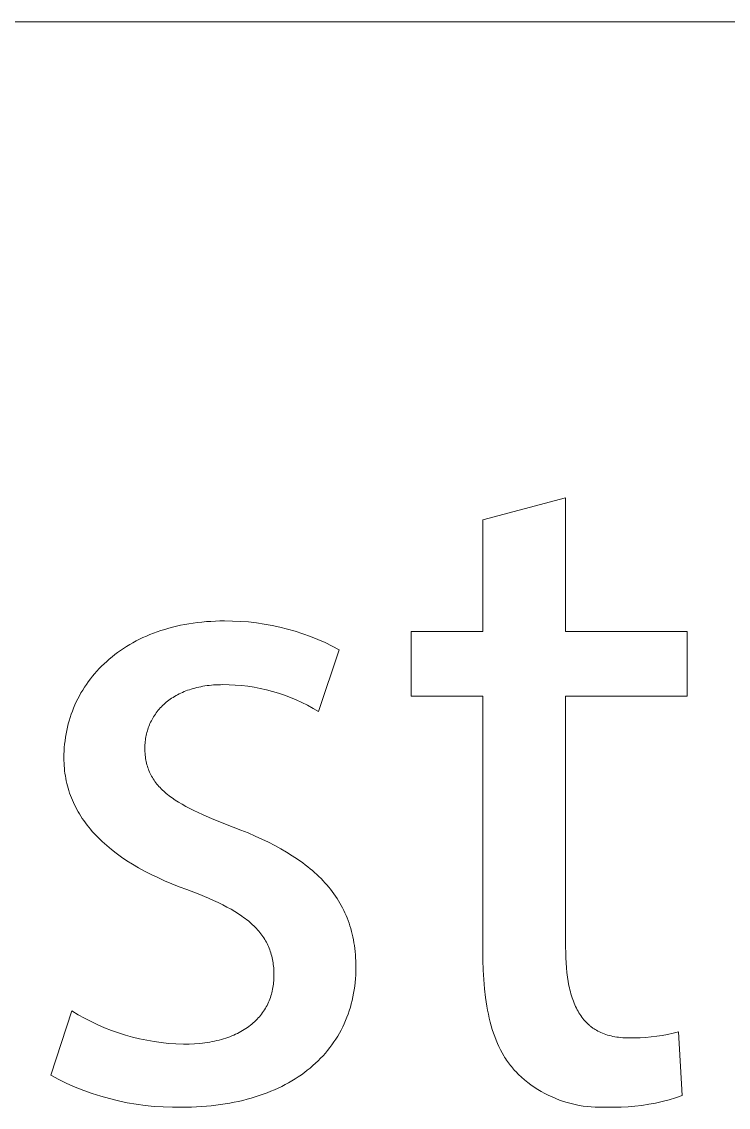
# Model space of a CAD drawing. Header units: millimetres. Extents: x -1893 to 2799, y -925 to 2353.
# Drawn here: x 1860.5 to 1895, y -846.5 to -793.5 of the extents above; entities that cross this region are included whole.
import ezdxf

# ---------------------------------------------------------------- set-up
doc = ezdxf.new("R2010")
doc.units = ezdxf.units.MM
doc.header["$MEASUREMENT"] = 0
doc.layers.add('Domyślny', color=7, linetype='Continuous', true_color=0x000000)

msp = doc.modelspace()

# ---------------------------------------------------------------- linework, layer by layer
at = {"layer": 'Domyślny', "color": 18, "lineweight": 15, "true_color": 0x000000}
for p, q in [((1025.42, -793.521), (2794.123, -793.521)), ((1883.015, -817.837), (1887.061, -816.759)), ((1887.061, -816.759), (1887.061, -823.29)), ((1883.015, -823.29), (1883.015, -817.837)), ((1869.311, -822.821), (1869.528, -822.802)), ((1869.528, -822.802), (1869.747, -822.786)), ((1869.747, -822.786), (1869.969, -822.776)), ((1869.969, -822.776), (1870.194, -822.769)), ((1870.194, -822.769), (1870.422, -822.767)), ((1870.422, -822.767), (1870.81, -822.771)), ((1870.81, -822.771), (1871.198, -822.788)), ((1871.198, -822.788), (1871.586, -822.818)), ((1866.954, -823.363), (1867.133, -823.298)), ((1867.133, -823.298), (1867.315, -823.235)), ((1867.315, -823.235), (1867.501, -823.177)), ((1867.501, -823.177), (1867.69, -823.122)), ((1867.69, -823.122), (1867.882, -823.071)), ((1867.882, -823.071), (1868.077, -823.023)), ((1868.077, -823.023), (1868.275, -822.98)), ((1868.275, -822.98), (1868.476, -822.94)), ((1868.476, -822.94), (1868.68, -822.904)), ((1868.68, -822.904), (1868.888, -822.872)), ((1868.888, -822.872), (1869.098, -822.845)), ((1869.098, -822.845), (1869.311, -822.821)), ((1871.586, -822.818), (1871.972, -822.861)), ((1871.972, -822.861), (1872.357, -822.917)), ((1872.357, -822.917), (1872.739, -822.986)), ((1872.739, -822.986), (1873.119, -823.068)), ((1873.119, -823.068), (1873.496, -823.163)), ((1873.496, -823.163), (1873.869, -823.27)), ((1873.869, -823.27), (1874.239, -823.39)), ((1879.515, -826.431), (1879.515, -823.29)), ((1879.515, -823.29), (1883.015, -823.29)), ((1887.061, -823.29), (1892.983, -823.29)), ((1892.983, -823.29), (1892.983, -826.431)), ((1865.791, -823.919), (1865.947, -823.829)), ((1865.947, -823.829), (1866.106, -823.744)), ((1866.106, -823.744), (1866.269, -823.661)), ((1866.269, -823.661), (1866.435, -823.581)), ((1866.435, -823.581), (1866.605, -823.505)), ((1866.605, -823.505), (1866.778, -823.433)), ((1866.778, -823.433), (1866.954, -823.363)), ((1874.239, -823.39), (1874.604, -823.523)), ((1874.604, -823.523), (1874.965, -823.667)), ((1874.965, -823.667), (1875.321, -823.824)), ((1875.321, -823.824), (1875.671, -823.993)), ((1865.062, -824.41), (1865.2, -824.306)), ((1865.2, -824.306), (1865.343, -824.205)), ((1865.343, -824.205), (1865.489, -824.106)), ((1865.489, -824.106), (1865.638, -824.011)), ((1865.638, -824.011), (1865.791, -823.919)), ((1876.015, -824.173), (1875, -827.188)), ((1875.671, -823.993), (1876.015, -824.173)), ((1864.42, -824.972), (1864.541, -824.855)), ((1864.541, -824.855), (1864.666, -824.739)), ((1864.666, -824.739), (1864.794, -824.627)), ((1864.794, -824.627), (1864.926, -824.517)), ((1864.926, -824.517), (1865.062, -824.41)), ((1863.972, -825.469), (1864.079, -825.341)), ((1864.079, -825.341), (1864.189, -825.216)), ((1864.189, -825.216), (1864.303, -825.093)), ((1864.303, -825.093), (1864.42, -824.972)), ((1863.584, -826.003), (1863.675, -825.866)), ((1863.675, -825.866), (1863.77, -825.731)), ((1863.77, -825.731), (1863.869, -825.599)), ((1863.869, -825.599), (1863.972, -825.469)), ((1869.26, -825.975), (1869.163, -825.995)), ((1869.359, -825.956), (1869.26, -825.975)), ((1869.46, -825.94), (1869.359, -825.956)), ((1869.563, -825.925), (1869.46, -825.94)), ((1869.667, -825.912), (1869.563, -825.925)), ((1869.773, -825.901), (1869.667, -825.912)), ((1869.881, -825.892), (1869.773, -825.901)), ((1869.99, -825.885), (1869.881, -825.892)), ((1870.101, -825.88), (1869.99, -825.885)), ((1870.214, -825.877), (1870.101, -825.88)), ((1870.328, -825.876), (1870.214, -825.877)), ((1870.635, -825.88), (1870.328, -825.876)), ((1870.942, -825.895), (1870.635, -825.88)), ((1871.248, -825.921), (1870.942, -825.895)), ((1871.553, -825.957), (1871.248, -825.921)), ((1871.857, -826.003), (1871.553, -825.957)), ((1863.256, -826.571), (1863.332, -826.426)), ((1863.332, -826.426), (1863.412, -826.283)), ((1863.412, -826.283), (1863.496, -826.142)), ((1863.496, -826.142), (1863.584, -826.003)), ((1867.903, -826.497), (1867.833, -826.542)), ((1867.975, -826.453), (1867.903, -826.497)), ((1868.049, -826.41), (1867.975, -826.453)), ((1868.124, -826.369), (1868.049, -826.41)), ((1868.201, -826.329), (1868.124, -826.369)), ((1868.28, -826.29), (1868.201, -826.329)), ((1868.36, -826.254), (1868.28, -826.29)), ((1868.443, -826.218), (1868.36, -826.254)), ((1868.527, -826.185), (1868.443, -826.218)), ((1868.612, -826.153), (1868.527, -826.185)), ((1868.7, -826.122), (1868.612, -826.153)), ((1868.789, -826.093), (1868.7, -826.122)), ((1868.88, -826.066), (1868.789, -826.093)), ((1868.972, -826.041), (1868.88, -826.066)), ((1869.067, -826.017), (1868.972, -826.041)), ((1869.163, -825.995), (1869.067, -826.017)), ((1872.158, -826.061), (1871.857, -826.003)), ((1872.458, -826.128), (1872.158, -826.061)), ((1872.755, -826.206), (1872.458, -826.128)), ((1873.05, -826.294), (1872.755, -826.206)), ((1873.341, -826.393), (1873.05, -826.294)), ((1873.628, -826.501), (1873.341, -826.393)), ((1873.912, -826.619), (1873.628, -826.501)), ((1883.015, -826.431), (1879.515, -826.431)), ((1883.015, -838.836), (1883.015, -826.431)), ((1892.983, -826.431), (1887.061, -826.431)), ((1887.061, -826.431), (1887.061, -838.696)), ((1862.991, -827.17), (1863.052, -827.017)), ((1863.052, -827.017), (1863.116, -826.867)), ((1863.116, -826.867), (1863.184, -826.718)), ((1863.184, -826.718), (1863.256, -826.571)), ((1867.283, -827.011), (1867.231, -827.069)), ((1867.337, -826.954), (1867.283, -827.011)), ((1867.393, -826.898), (1867.337, -826.954)), ((1867.45, -826.843), (1867.393, -826.898)), ((1867.51, -826.79), (1867.45, -826.843)), ((1867.571, -826.738), (1867.51, -826.79)), ((1867.634, -826.687), (1867.571, -826.738)), ((1867.698, -826.638), (1867.634, -826.687)), ((1867.765, -826.589), (1867.698, -826.638)), ((1867.833, -826.542), (1867.765, -826.589)), ((1874.191, -826.747), (1873.912, -826.619)), ((1874.465, -826.885), (1874.191, -826.747)), ((1874.735, -827.032), (1874.465, -826.885)), ((1875, -827.188), (1874.735, -827.032)), ((1862.835, -827.636), (1862.883, -827.479)), ((1862.883, -827.479), (1862.935, -827.324)), ((1862.935, -827.324), (1862.991, -827.17)), ((1866.88, -827.571), (1866.845, -827.638)), ((1866.918, -827.504), (1866.88, -827.571)), ((1866.957, -827.439), (1866.918, -827.504)), ((1866.998, -827.375), (1866.957, -827.439)), ((1867.041, -827.312), (1866.998, -827.375)), ((1867.086, -827.249), (1867.041, -827.312)), ((1867.132, -827.188), (1867.086, -827.249)), ((1867.181, -827.128), (1867.132, -827.188)), ((1867.231, -827.069), (1867.181, -827.128)), ((1862.715, -828.117), (1862.751, -827.955)), ((1862.751, -827.955), (1862.791, -827.795)), ((1862.791, -827.795), (1862.835, -827.636)), ((1866.671, -828.058), (1866.649, -828.13)), ((1866.695, -827.986), (1866.671, -828.058)), ((1866.722, -827.914), (1866.695, -827.986)), ((1866.75, -827.844), (1866.722, -827.914)), ((1866.779, -827.774), (1866.75, -827.844)), ((1866.811, -827.706), (1866.779, -827.774)), ((1866.845, -827.638), (1866.811, -827.706)), ((1862.613, -828.776), (1862.632, -828.61)), ((1862.632, -828.61), (1862.655, -828.444)), ((1862.655, -828.444), (1862.683, -828.28)), ((1862.683, -828.28), (1862.715, -828.117)), ((1866.556, -828.58), (1866.547, -828.657)), ((1866.566, -828.503), (1866.556, -828.58)), ((1866.579, -828.427), (1866.566, -828.503)), ((1866.594, -828.352), (1866.579, -828.427)), ((1866.61, -828.278), (1866.594, -828.352)), ((1866.629, -828.204), (1866.61, -828.278)), ((1866.649, -828.13), (1866.629, -828.204)), ((1862.58, -829.283), (1862.587, -829.113)), ((1862.587, -829.113), (1862.598, -828.944)), ((1862.598, -828.944), (1862.613, -828.776)), ((1866.532, -828.891), (1866.531, -828.97)), ((1866.531, -828.97), (1866.532, -829.057)), ((1866.535, -828.812), (1866.532, -828.891)), ((1866.532, -829.057), (1866.535, -829.144)), ((1866.54, -828.734), (1866.535, -828.812)), ((1866.535, -829.144), (1866.54, -829.229)), ((1866.547, -828.657), (1866.54, -828.734)), ((1862.578, -829.454), (1862.58, -829.283)), ((1862.58, -829.581), (1862.578, -829.454)), ((1862.584, -829.707), (1862.58, -829.581)), ((1866.54, -829.229), (1866.547, -829.312)), ((1866.547, -829.312), (1866.556, -829.394)), ((1866.556, -829.394), (1866.567, -829.475)), ((1866.567, -829.475), (1866.58, -829.554)), ((1866.58, -829.554), (1866.595, -829.632)), ((1866.595, -829.632), (1866.612, -829.709)), ((1862.591, -829.833), (1862.584, -829.707)), ((1862.601, -829.958), (1862.591, -829.833)), ((1862.614, -830.082), (1862.601, -829.958)), ((1862.629, -830.206), (1862.614, -830.082)), ((1862.648, -830.329), (1862.629, -830.206)), ((1866.612, -829.709), (1866.631, -829.784)), ((1866.631, -829.784), (1866.652, -829.858)), ((1866.652, -829.858), (1866.675, -829.931)), ((1866.675, -829.931), (1866.7, -830.003)), ((1866.7, -830.003), (1866.727, -830.074)), ((1866.727, -830.074), (1866.756, -830.143)), ((1866.756, -830.143), (1866.787, -830.212)), ((1866.787, -830.212), (1866.821, -830.279)), ((1862.669, -830.451), (1862.648, -830.329)), ((1862.694, -830.572), (1862.669, -830.451)), ((1862.721, -830.693), (1862.694, -830.572)), ((1862.751, -830.813), (1862.721, -830.693)), ((1866.821, -830.279), (1866.856, -830.346)), ((1866.856, -830.346), (1866.894, -830.411)), ((1866.894, -830.411), (1866.933, -830.476)), ((1866.933, -830.476), (1866.975, -830.539)), ((1866.975, -830.539), (1867.019, -830.602)), ((1867.019, -830.602), (1867.065, -830.664)), ((1867.065, -830.664), (1867.113, -830.725)), ((1867.113, -830.725), (1867.163, -830.785)), ((1862.784, -830.932), (1862.751, -830.813)), ((1862.82, -831.05), (1862.784, -830.932)), ((1862.858, -831.167), (1862.82, -831.05)), ((1862.9, -831.284), (1862.858, -831.167)), ((1867.163, -830.785), (1867.215, -830.844)), ((1867.215, -830.844), (1867.27, -830.903)), ((1867.27, -830.903), (1867.326, -830.961)), ((1867.326, -830.961), (1867.385, -831.018)), ((1867.385, -831.018), (1867.446, -831.075)), ((1867.446, -831.075), (1867.509, -831.131)), ((1867.509, -831.131), (1867.574, -831.186)), ((1867.574, -831.186), (1867.641, -831.241)), ((1867.641, -831.241), (1867.711, -831.295)), ((1862.944, -831.4), (1862.9, -831.284)), ((1862.992, -831.515), (1862.944, -831.4)), ((1863.042, -831.629), (1862.992, -831.515)), ((1863.095, -831.743), (1863.042, -831.629)), ((1863.152, -831.855), (1863.095, -831.743)), ((1867.711, -831.295), (1867.783, -831.349)), ((1867.783, -831.349), (1867.857, -831.403)), ((1867.857, -831.403), (1868.011, -831.508)), ((1868.011, -831.508), (1868.174, -831.612)), ((1868.174, -831.612), (1868.347, -831.714)), ((1868.347, -831.714), (1868.528, -831.816)), ((1863.211, -831.967), (1863.152, -831.855)), ((1863.273, -832.078), (1863.211, -831.967)), ((1863.338, -832.188), (1863.273, -832.078)), ((1863.405, -832.297), (1863.338, -832.188)), ((1863.476, -832.406), (1863.405, -832.297)), ((1868.528, -831.816), (1868.718, -831.917)), ((1868.718, -831.917), (1868.917, -832.017)), ((1868.917, -832.017), (1869.343, -832.217)), ((1869.343, -832.217), (1869.806, -832.418)), ((1863.55, -832.513), (1863.476, -832.406)), ((1863.627, -832.62), (1863.55, -832.513)), ((1863.706, -832.726), (1863.627, -832.62)), ((1863.789, -832.83), (1863.706, -832.726)), ((1863.875, -832.934), (1863.789, -832.83)), ((1869.806, -832.418), (1870.843, -832.829)), ((1870.843, -832.829), (1871.208, -832.971)), ((1863.963, -833.037), (1863.875, -832.934)), ((1864.055, -833.139), (1863.963, -833.037)), ((1864.149, -833.241), (1864.055, -833.139)), ((1864.247, -833.341), (1864.149, -833.241)), ((1864.347, -833.44), (1864.247, -833.341)), ((1871.208, -832.971), (1871.562, -833.116)), ((1871.562, -833.116), (1871.904, -833.264)), ((1871.904, -833.264), (1872.236, -833.415)), ((1864.451, -833.538), (1864.347, -833.44)), ((1864.557, -833.636), (1864.451, -833.538)), ((1864.666, -833.732), (1864.557, -833.636)), ((1864.779, -833.828), (1864.666, -833.732)), ((1864.894, -833.922), (1864.779, -833.828)), ((1865.134, -834.108), (1864.894, -833.922)), ((1872.236, -833.415), (1872.555, -833.57)), ((1872.555, -833.57), (1872.864, -833.728)), ((1872.864, -833.728), (1873.161, -833.89)), ((1873.161, -833.89), (1873.446, -834.056)), ((1865.386, -834.29), (1865.134, -834.108)), ((1865.65, -834.468), (1865.386, -834.29)), ((1873.446, -834.056), (1873.72, -834.226)), ((1873.72, -834.226), (1873.983, -834.401)), ((1873.983, -834.401), (1874.234, -834.58)), ((1865.927, -834.641), (1865.65, -834.468)), ((1866.215, -834.811), (1865.927, -834.641)), ((1866.516, -834.976), (1866.215, -834.811)), ((1866.829, -835.137), (1866.516, -834.976)), ((1874.234, -834.58), (1874.356, -834.671)), ((1874.356, -834.671), (1874.474, -834.763)), ((1874.474, -834.763), (1874.59, -834.857)), ((1874.59, -834.857), (1874.702, -834.952)), ((1874.702, -834.952), (1874.812, -835.048)), ((1867.154, -835.294), (1866.829, -835.137)), ((1867.491, -835.446), (1867.154, -835.294)), ((1867.841, -835.594), (1867.491, -835.446)), ((1874.812, -835.048), (1874.919, -835.145)), ((1874.919, -835.145), (1875.023, -835.244)), ((1875.023, -835.244), (1875.124, -835.344)), ((1875.124, -835.344), (1875.222, -835.445)), ((1875.222, -835.445), (1875.318, -835.547)), ((1868.203, -835.737), (1867.841, -835.594)), ((1868.578, -835.876), (1868.203, -835.737)), ((1869.13, -836.086), (1868.578, -835.876)), ((1875.318, -835.547), (1875.41, -835.651)), ((1875.41, -835.651), (1875.5, -835.757)), ((1875.5, -835.757), (1875.587, -835.864)), ((1875.587, -835.864), (1875.67, -835.972)), ((1875.67, -835.972), (1875.751, -836.081)), ((1869.64, -836.298), (1869.13, -836.086)), ((1869.879, -836.404), (1869.64, -836.298)), ((1870.107, -836.511), (1869.879, -836.404)), ((1870.326, -836.619), (1870.107, -836.511)), ((1875.751, -836.081), (1875.829, -836.193)), ((1875.829, -836.193), (1875.904, -836.305)), ((1875.904, -836.305), (1875.976, -836.419)), ((1875.976, -836.419), (1876.046, -836.535)), ((1876.046, -836.535), (1876.112, -836.652)), ((1870.534, -836.728), (1870.326, -836.619)), ((1870.732, -836.837), (1870.534, -836.728)), ((1870.921, -836.949), (1870.732, -836.837)), ((1871.099, -837.061), (1870.921, -836.949)), ((1871.268, -837.176), (1871.099, -837.061)), ((1876.112, -836.652), (1876.175, -836.771)), ((1876.175, -836.771), (1876.236, -836.892)), ((1876.236, -836.892), (1876.293, -837.014)), ((1876.293, -837.014), (1876.348, -837.138)), ((1871.349, -837.234), (1871.268, -837.176)), ((1871.428, -837.292), (1871.349, -837.234)), ((1871.504, -837.351), (1871.428, -837.292)), ((1871.578, -837.41), (1871.504, -837.351)), ((1871.65, -837.47), (1871.578, -837.41)), ((1871.719, -837.53), (1871.65, -837.47)), ((1871.786, -837.591), (1871.719, -837.53)), ((1871.851, -837.653), (1871.786, -837.591)), ((1876.348, -837.138), (1876.4, -837.263)), ((1876.4, -837.263), (1876.448, -837.39)), ((1876.448, -837.39), (1876.494, -837.519)), ((1876.494, -837.519), (1876.537, -837.65)), ((1871.914, -837.715), (1871.851, -837.653)), ((1871.974, -837.778), (1871.914, -837.715)), ((1872.032, -837.841), (1871.974, -837.778)), ((1872.088, -837.906), (1872.032, -837.841)), ((1872.142, -837.97), (1872.088, -837.906)), ((1872.194, -838.036), (1872.142, -837.97)), ((1872.243, -838.102), (1872.194, -838.036)), ((1872.291, -838.169), (1872.243, -838.102)), ((1872.336, -838.237), (1872.291, -838.169)), ((1876.537, -837.65), (1876.577, -837.782)), ((1876.577, -837.782), (1876.614, -837.916)), ((1876.614, -837.916), (1876.648, -838.052)), ((1876.648, -838.052), (1876.679, -838.19)), ((1872.379, -838.306), (1872.336, -838.237)), ((1872.42, -838.376), (1872.379, -838.306)), ((1872.459, -838.446), (1872.42, -838.376)), ((1872.496, -838.517), (1872.459, -838.446)), ((1872.531, -838.589), (1872.496, -838.517)), ((1872.563, -838.662), (1872.531, -838.589)), ((1872.594, -838.736), (1872.563, -838.662)), ((1876.679, -838.19), (1876.707, -838.329)), ((1876.707, -838.329), (1876.733, -838.471)), ((1876.733, -838.471), (1876.755, -838.614)), ((1876.755, -838.614), (1876.774, -838.759)), ((1887.061, -838.696), (1887.064, -838.956)), ((1872.623, -838.811), (1872.594, -838.736)), ((1872.65, -838.887), (1872.623, -838.811)), ((1872.675, -838.964), (1872.65, -838.887)), ((1872.698, -839.042), (1872.675, -838.964)), ((1872.719, -839.121), (1872.698, -839.042)), ((1872.738, -839.201), (1872.719, -839.121)), ((1872.755, -839.282), (1872.738, -839.201)), ((1876.774, -838.759), (1876.79, -838.907)), ((1876.79, -838.907), (1876.804, -839.056)), ((1876.804, -839.056), (1876.814, -839.207)), ((1876.814, -839.207), (1876.822, -839.36)), ((1883.02, -839.33), (1883.015, -838.836)), ((1887.064, -838.956), (1887.071, -839.209)), ((1887.071, -839.209), (1887.083, -839.455)), ((1872.771, -839.364), (1872.755, -839.282)), ((1872.784, -839.447), (1872.771, -839.364)), ((1872.796, -839.532), (1872.784, -839.447)), ((1872.806, -839.617), (1872.796, -839.532)), ((1872.814, -839.704), (1872.806, -839.617)), ((1872.82, -839.792), (1872.814, -839.704)), ((1876.822, -839.36), (1876.826, -839.515)), ((1876.828, -839.672), (1876.825, -839.859)), ((1876.826, -839.515), (1876.828, -839.672)), ((1883.036, -839.808), (1883.02, -839.33)), ((1887.083, -839.455), (1887.101, -839.693)), ((1887.101, -839.693), (1887.123, -839.924)), ((1872.818, -840.324), (1872.824, -840.237)), ((1872.824, -839.881), (1872.82, -839.792)), ((1872.827, -839.971), (1872.824, -839.881)), ((1872.824, -840.237), (1872.827, -840.15)), ((1872.828, -840.063), (1872.827, -839.971)), ((1872.827, -840.15), (1872.828, -840.063)), ((1876.807, -840.227), (1876.791, -840.408)), ((1876.818, -840.044), (1876.807, -840.227)), ((1876.825, -839.859), (1876.818, -840.044)), ((1883.063, -840.271), (1883.036, -839.808)), ((1883.101, -840.717), (1883.063, -840.271)), ((1887.123, -839.924), (1887.151, -840.148)), ((1887.151, -840.148), (1887.185, -840.364)), ((1872.744, -840.828), (1872.761, -840.746)), ((1872.761, -840.746), (1872.777, -840.663)), ((1872.777, -840.663), (1872.79, -840.579)), ((1872.79, -840.579), (1872.802, -840.495)), ((1872.802, -840.495), (1872.811, -840.41)), ((1872.811, -840.41), (1872.818, -840.324)), ((1876.746, -840.765), (1876.717, -840.94)), ((1876.771, -840.587), (1876.746, -840.765)), ((1876.791, -840.408), (1876.771, -840.587)), ((1883.152, -841.148), (1883.101, -840.717)), ((1887.185, -840.364), (1887.224, -840.573)), ((1887.224, -840.573), (1887.246, -840.675)), ((1887.246, -840.675), (1887.269, -840.774)), ((1887.269, -840.774), (1887.293, -840.872)), ((1872.561, -841.379), (1872.593, -841.303)), ((1872.593, -841.303), (1872.624, -841.226)), ((1872.624, -841.226), (1872.652, -841.148)), ((1872.652, -841.148), (1872.678, -841.069)), ((1872.678, -841.069), (1872.702, -840.989)), ((1872.702, -840.989), (1872.724, -840.909)), ((1872.724, -840.909), (1872.744, -840.828)), ((1876.645, -841.286), (1876.602, -841.455)), ((1876.683, -841.114), (1876.645, -841.286)), ((1876.717, -840.94), (1876.683, -841.114)), ((1883.182, -841.358), (1883.152, -841.148)), ((1887.293, -840.872), (1887.32, -840.967)), ((1887.32, -840.967), (1887.347, -841.061)), ((1887.347, -841.061), (1887.376, -841.153)), ((1887.376, -841.153), (1887.407, -841.243)), ((1887.407, -841.243), (1887.439, -841.331)), ((1887.439, -841.331), (1887.473, -841.417)), ((1861.938, -844.938), (1862.969, -841.797)), ((1862.969, -841.797), (1863.276, -841.983)), ((1872.273, -841.882), (1872.321, -841.813)), ((1872.321, -841.813), (1872.366, -841.744)), ((1872.366, -841.744), (1872.41, -841.673)), ((1872.41, -841.673), (1872.451, -841.601)), ((1872.451, -841.601), (1872.49, -841.528)), ((1872.49, -841.528), (1872.526, -841.454)), ((1872.526, -841.454), (1872.561, -841.379)), ((1876.504, -841.788), (1876.448, -841.951)), ((1876.555, -841.622), (1876.504, -841.788)), ((1876.602, -841.455), (1876.555, -841.622)), ((1883.215, -841.563), (1883.182, -841.358)), ((1883.251, -841.764), (1883.215, -841.563)), ((1883.291, -841.961), (1883.251, -841.764)), ((1887.473, -841.417), (1887.508, -841.5)), ((1887.508, -841.5), (1887.545, -841.582)), ((1887.545, -841.582), (1887.583, -841.662)), ((1887.583, -841.662), (1887.623, -841.74)), ((1887.623, -841.74), (1887.665, -841.816)), ((1887.665, -841.816), (1887.708, -841.89)), ((1863.276, -841.983), (1863.59, -842.158)), ((1863.59, -842.158), (1863.909, -842.322)), ((1863.909, -842.322), (1864.233, -842.476)), ((1871.748, -842.446), (1871.815, -842.388)), ((1871.815, -842.388), (1871.88, -842.329)), ((1871.88, -842.329), (1871.943, -842.269)), ((1871.943, -842.269), (1872.003, -842.208)), ((1872.003, -842.208), (1872.062, -842.145)), ((1872.062, -842.145), (1872.118, -842.081)), ((1872.118, -842.081), (1872.172, -842.016)), ((1872.172, -842.016), (1872.224, -841.95)), ((1872.224, -841.95), (1872.273, -841.882)), ((1876.324, -842.27), (1876.255, -842.427)), ((1876.388, -842.112), (1876.324, -842.27)), ((1876.448, -841.951), (1876.388, -842.112)), ((1883.334, -842.154), (1883.291, -841.961)), ((1883.38, -842.342), (1883.334, -842.154)), ((1883.43, -842.526), (1883.38, -842.342)), ((1887.708, -841.89), (1887.753, -841.961)), ((1887.753, -841.961), (1887.799, -842.031)), ((1887.799, -842.031), (1887.848, -842.098)), ((1887.848, -842.098), (1887.898, -842.164)), ((1887.898, -842.164), (1887.949, -842.227)), ((1887.949, -842.227), (1888.003, -842.289)), ((1888.003, -842.289), (1888.058, -842.348)), ((1888.058, -842.348), (1888.115, -842.405)), ((1888.115, -842.405), (1888.174, -842.46)), ((1864.233, -842.476), (1864.563, -842.618)), ((1864.563, -842.618), (1864.897, -842.75)), ((1864.897, -842.75), (1865.235, -842.87)), ((1865.235, -842.87), (1865.577, -842.978)), ((1870.954, -842.94), (1871.043, -842.898)), ((1871.043, -842.898), (1871.13, -842.854)), ((1871.13, -842.854), (1871.215, -842.808)), ((1871.215, -842.808), (1871.298, -842.761)), ((1871.298, -842.761), (1871.379, -842.712)), ((1871.379, -842.712), (1871.457, -842.661)), ((1871.457, -842.661), (1871.533, -842.61)), ((1871.533, -842.61), (1871.607, -842.556)), ((1871.607, -842.556), (1871.678, -842.502)), ((1871.678, -842.502), (1871.748, -842.446)), ((1876.024, -842.881), (1875.938, -843.028)), ((1876.105, -842.732), (1876.024, -842.881)), ((1876.182, -842.581), (1876.105, -842.732)), ((1876.255, -842.427), (1876.182, -842.581)), ((1883.483, -842.706), (1883.43, -842.526)), ((1883.54, -842.882), (1883.483, -842.706)), ((1883.6, -843.053), (1883.54, -842.882)), ((1888.174, -842.46), (1888.234, -842.513)), ((1888.234, -842.513), (1888.265, -842.538)), ((1888.265, -842.538), (1888.297, -842.563)), ((1888.297, -842.563), (1888.328, -842.588)), ((1888.328, -842.588), (1888.361, -842.612)), ((1888.361, -842.612), (1888.394, -842.635)), ((1888.394, -842.635), (1888.427, -842.658)), ((1888.427, -842.658), (1888.46, -842.681)), ((1888.46, -842.681), (1888.495, -842.703)), ((1888.495, -842.703), (1888.564, -842.745)), ((1888.564, -842.745), (1888.636, -842.784)), ((1888.636, -842.784), (1888.709, -842.822)), ((1888.709, -842.822), (1888.785, -842.857)), ((1888.785, -842.857), (1888.862, -842.891)), ((1888.862, -842.891), (1888.941, -842.922)), ((1888.941, -842.922), (1889.023, -842.95)), ((1892.036, -842.946), (1892.299, -842.888)), ((1892.299, -842.888), (1892.561, -842.821)), ((1892.561, -842.821), (1892.749, -845.93)), ((1865.577, -842.978), (1865.923, -843.075)), ((1865.923, -843.075), (1866.272, -843.16)), ((1866.272, -843.16), (1866.623, -843.234)), ((1866.623, -843.234), (1866.977, -843.296)), ((1866.977, -843.296), (1867.332, -843.345)), ((1867.332, -843.345), (1867.689, -843.383)), ((1867.689, -843.383), (1868.047, -843.409)), ((1868.047, -843.409), (1868.406, -843.422)), ((1868.406, -843.422), (1868.684, -843.418)), ((1868.684, -843.418), (1868.953, -843.405)), ((1868.953, -843.405), (1869.212, -843.384)), ((1869.212, -843.384), (1869.338, -843.37)), ((1869.338, -843.37), (1869.462, -843.355)), ((1869.462, -843.355), (1869.583, -843.337)), ((1869.583, -843.337), (1869.702, -843.318)), ((1869.702, -843.318), (1869.819, -843.296)), ((1869.819, -843.296), (1869.934, -843.273)), ((1869.934, -843.273), (1870.046, -843.248)), ((1870.046, -843.248), (1870.156, -843.22)), ((1870.156, -843.22), (1870.264, -843.192)), ((1870.264, -843.192), (1870.369, -843.161)), ((1870.369, -843.161), (1870.472, -843.128)), ((1870.472, -843.128), (1870.573, -843.094)), ((1870.573, -843.094), (1870.672, -843.058)), ((1870.672, -843.058), (1870.768, -843.021)), ((1870.768, -843.021), (1870.862, -842.981)), ((1870.862, -842.981), (1870.954, -842.94)), ((1875.657, -843.454), (1875.555, -843.59)), ((1875.755, -843.314), (1875.657, -843.454)), ((1875.849, -843.173), (1875.755, -843.314)), ((1875.938, -843.028), (1875.849, -843.173)), ((1883.664, -843.22), (1883.6, -843.053)), ((1883.732, -843.383), (1883.664, -843.22)), ((1883.803, -843.541), (1883.732, -843.383)), ((1889.023, -842.95), (1889.106, -842.977)), ((1889.106, -842.977), (1889.191, -843.001)), ((1889.191, -843.001), (1889.278, -843.023)), ((1889.278, -843.023), (1889.367, -843.043)), ((1889.367, -843.043), (1889.458, -843.06)), ((1889.458, -843.06), (1889.552, -843.075)), ((1889.552, -843.075), (1889.647, -843.088)), ((1889.647, -843.088), (1889.744, -843.099)), ((1889.744, -843.099), (1889.844, -843.107)), ((1889.844, -843.107), (1889.946, -843.113)), ((1889.946, -843.113), (1890.049, -843.116)), ((1890.049, -843.116), (1890.155, -843.117)), ((1890.155, -843.117), (1890.425, -843.119)), ((1890.425, -843.119), (1890.696, -843.111)), ((1890.696, -843.111), (1890.965, -843.096)), ((1890.965, -843.096), (1891.235, -843.071)), ((1891.235, -843.071), (1891.503, -843.038)), ((1891.503, -843.038), (1891.77, -842.996)), ((1891.77, -842.996), (1892.036, -842.946)), ((1875.224, -843.985), (1875.105, -844.11)), ((1875.338, -843.856), (1875.224, -843.985)), ((1875.448, -843.724), (1875.338, -843.856)), ((1875.555, -843.59), (1875.448, -843.724)), ((1883.878, -843.694), (1883.803, -843.541)), ((1883.957, -843.843), (1883.878, -843.694)), ((1884.04, -843.988), (1883.957, -843.843)), ((1884.083, -844.058), (1884.04, -843.988)), ((1874.726, -844.471), (1874.591, -844.586)), ((1874.856, -844.354), (1874.726, -844.471)), ((1874.983, -844.234), (1874.856, -844.354)), ((1875.105, -844.11), (1874.983, -844.234)), ((1884.127, -844.128), (1884.083, -844.058)), ((1884.172, -844.196), (1884.127, -844.128)), ((1884.218, -844.263), (1884.172, -844.196)), ((1884.266, -844.329), (1884.218, -844.263)), ((1884.314, -844.394), (1884.266, -844.329)), ((1884.363, -844.458), (1884.314, -844.394)), ((1884.413, -844.52), (1884.363, -844.458)), ((1884.464, -844.581), (1884.413, -844.52)), ((1862.329, -845.143), (1861.938, -844.938)), ((1874.014, -845.015), (1873.86, -845.114)), ((1874.164, -844.912), (1874.014, -845.015)), ((1874.311, -844.807), (1874.164, -844.912)), ((1874.453, -844.698), (1874.311, -844.807)), ((1874.591, -844.586), (1874.453, -844.698)), ((1884.516, -844.641), (1884.464, -844.581)), ((1884.57, -844.7), (1884.516, -844.641)), ((1884.624, -844.758), (1884.57, -844.7)), ((1884.764, -844.898), (1884.624, -844.758)), ((1884.909, -845.033), (1884.764, -844.898)), ((1885.058, -845.162), (1884.909, -845.033)), ((1862.728, -845.336), (1862.329, -845.143)), ((1863.133, -845.514), (1862.728, -845.336)), ((1863.544, -845.678), (1863.133, -845.514)), ((1873.033, -845.565), (1872.856, -845.645)), ((1873.206, -845.481), (1873.033, -845.565)), ((1873.375, -845.394), (1873.206, -845.481)), ((1873.541, -845.304), (1873.375, -845.394)), ((1873.703, -845.211), (1873.541, -845.304)), ((1873.86, -845.114), (1873.703, -845.211)), ((1885.212, -845.287), (1885.058, -845.162)), ((1885.37, -845.406), (1885.212, -845.287)), ((1885.532, -845.52), (1885.37, -845.406)), ((1885.697, -845.628), (1885.532, -845.52)), ((1863.961, -845.827), (1863.544, -845.678)), ((1864.382, -845.962), (1863.961, -845.827)), ((1864.808, -846.082), (1864.382, -845.962)), ((1865.238, -846.188), (1864.808, -846.082)), ((1871.516, -846.111), (1871.309, -846.164)), ((1871.718, -846.055), (1871.516, -846.111)), ((1871.917, -845.996), (1871.718, -846.055)), ((1872.112, -845.933), (1871.917, -845.996)), ((1872.304, -845.866), (1872.112, -845.933)), ((1872.492, -845.796), (1872.304, -845.866)), ((1872.676, -845.722), (1872.492, -845.796)), ((1872.856, -845.645), (1872.676, -845.722)), ((1885.867, -845.73), (1885.697, -845.628)), ((1886.039, -845.826), (1885.867, -845.73)), ((1886.215, -845.916), (1886.039, -845.826)), ((1886.395, -846), (1886.215, -845.916)), ((1886.576, -846.078), (1886.395, -846)), ((1886.761, -846.15), (1886.576, -846.078)), ((1892.428, -846.037), (1892.104, -846.134)), ((1892.749, -845.93), (1892.428, -846.037)), ((1865.671, -846.278), (1865.238, -846.188)), ((1866.107, -846.353), (1865.671, -846.278)), ((1866.546, -846.413), (1866.107, -846.353)), ((1866.986, -846.458), (1866.546, -846.413)), ((1867.427, -846.487), (1866.986, -846.458)), ((1867.87, -846.501), (1867.427, -846.487)), ((1868.312, -846.5), (1867.87, -846.501)), ((1868.811, -846.492), (1868.312, -846.5)), ((1869.296, -846.467), (1868.811, -846.492)), ((1869.534, -846.449), (1869.296, -846.467)), ((1869.768, -846.427), (1869.534, -846.449)), ((1869.999, -846.401), (1869.768, -846.427)), ((1870.226, -846.371), (1869.999, -846.401)), ((1870.45, -846.337), (1870.226, -846.371)), ((1870.67, -846.299), (1870.45, -846.337)), ((1870.887, -846.258), (1870.67, -846.299)), ((1871.1, -846.213), (1870.887, -846.258)), ((1871.309, -846.164), (1871.1, -846.213)), ((1886.948, -846.215), (1886.761, -846.15)), ((1887.136, -846.274), (1886.948, -846.215)), ((1887.327, -846.326), (1887.136, -846.274)), ((1887.52, -846.371), (1887.327, -846.326)), ((1887.714, -846.41), (1887.52, -846.371)), ((1887.909, -846.442), (1887.714, -846.41)), ((1888.105, -846.468), (1887.909, -846.442)), ((1888.302, -846.486), (1888.105, -846.468)), ((1888.499, -846.498), (1888.302, -846.486)), ((1888.697, -846.503), (1888.499, -846.498)), ((1888.895, -846.501), (1888.697, -846.503)), ((1889.093, -846.492), (1888.895, -846.501)), ((1889.431, -846.499), (1889.093, -846.492)), ((1889.769, -846.493), (1889.431, -846.499)), ((1890.107, -846.476), (1889.769, -846.493)), ((1890.444, -846.448), (1890.107, -846.476)), ((1890.78, -846.408), (1890.444, -846.448)), ((1891.114, -846.356), (1890.78, -846.408)), ((1891.447, -846.294), (1891.114, -846.356)), ((1891.777, -846.219), (1891.447, -846.294)), ((1892.104, -846.134), (1891.777, -846.219))]:
    msp.add_line(p, q, dxfattribs=at)

doc.saveas('drawing.dxf')
